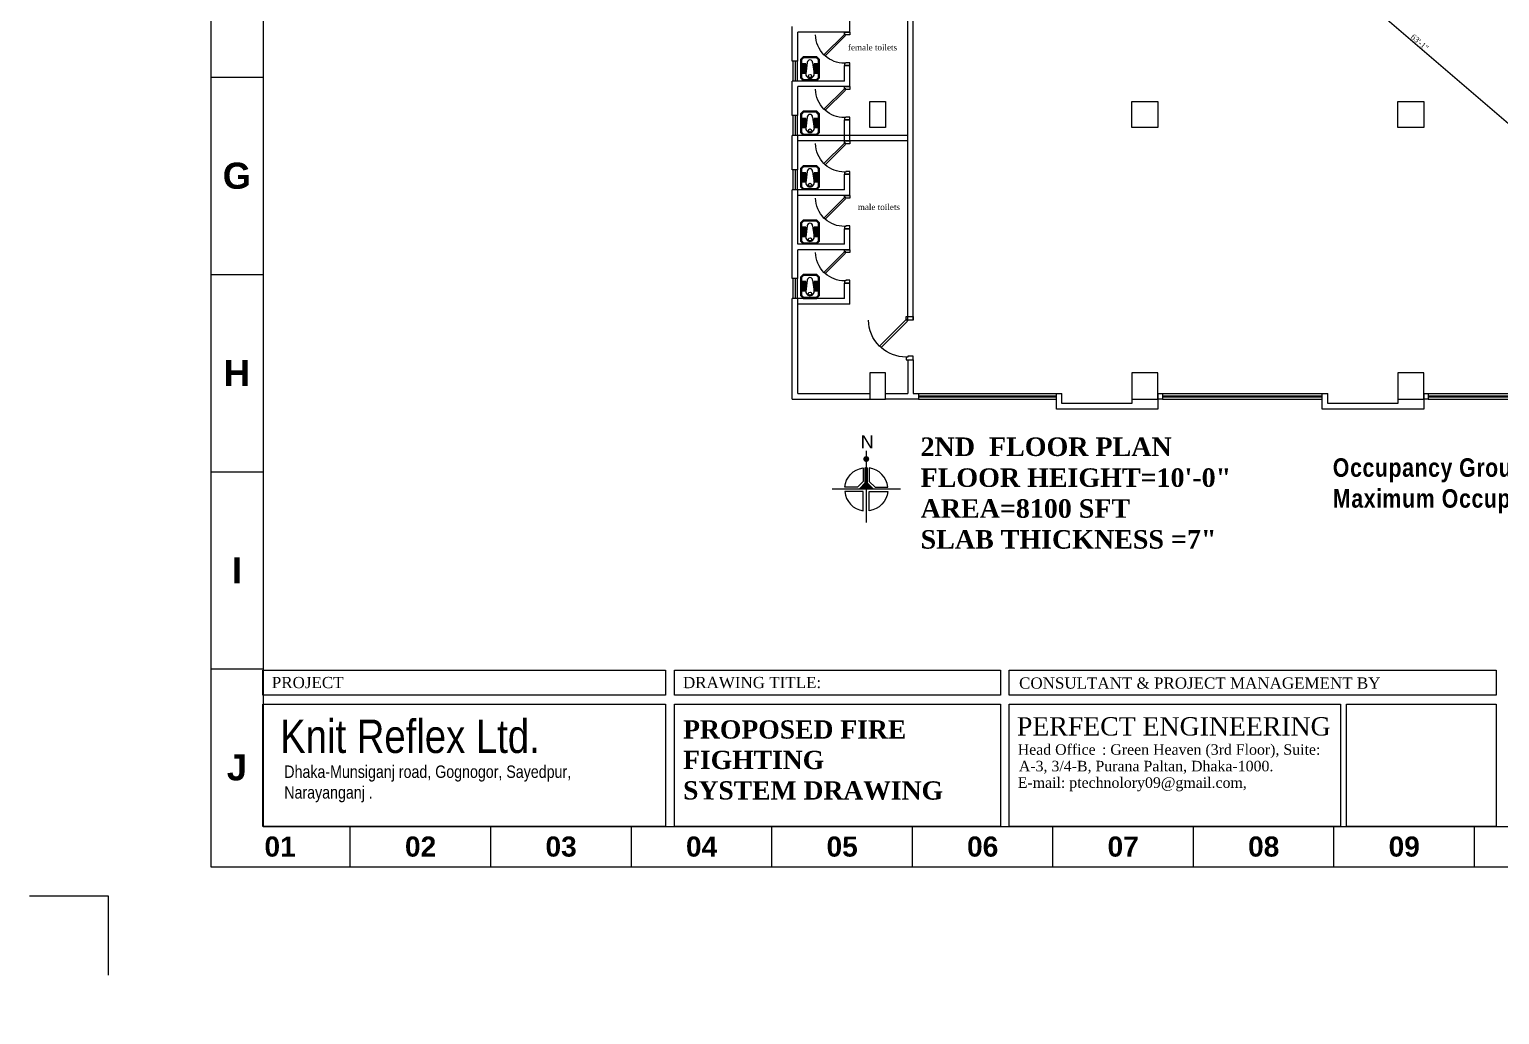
# Model space of a CAD drawing. Header units: inches. Extents: x -98933 to 1585249, y -3352739 to 192771.
# Drawn here: x 26829 to 28154, y 49123 to 50010 of the extents above; entities that cross this region are included whole.
import ezdxf

# ---------------------------------------------------------------- set-up
doc = ezdxf.new("R2010")
doc.units = ezdxf.units.IN
doc.header["$MEASUREMENT"] = 0
doc.header["$PDMODE"] = 35
doc.layers.get('0').update_dxf_attribs({"lineweight": 0})
doc.layers.get('Defpoints').update_dxf_attribs({"lineweight": 0})
for name, color, linetype, lineweight in [('A-Text', 7, 'Continuous', 0), ('COLUMN-2', 102, 'Continuous', 0), ('DIM.', 251, 'Continuous', 5), ('DIM_WORKING', 7, 'Continuous', 0), ('DOOR', 222, 'Continuous', 0), ('FURNITURE', 144, 'Continuous', 0), ('illustr-TOILET FIXTURE', 252, 'Continuous', 0), ('Inline', 7, 'Continuous', 0), ('Layer1', 134, 'Continuous', 0), ('Outline', 7, 'Continuous', 0), ('PROJ NAME', 7, 'Continuous', 0), ('Scale', 7, 'Continuous', 0), ('Scale_Text', 7, 'Continuous', 0), ('Text', 7, 'Continuous', 0), ('TEXT_TITLEBOX', 7, 'Continuous', 13), ('Titelblk', 7, 'Continuous', 25), ('TITLE', 7, 'Continuous', 20), ('wall', 7, 'Continuous', 0), ('WALL (I)', 7, 'Continuous', 0), ('window', 140, 'Continuous', 0)]:
    doc.layers.add(name, color=color, linetype=linetype, lineweight=lineweight)
doc.styles.add('ARIAL', font='times.ttf')
doc.styles.add('MONOTEXT', font='txt')
doc.styles.add('REG', font='times.ttf')
doc.styles.add('RS', font='arial.ttf')
doc.styles.add('SHT-TEXT-1', font='times.ttf', dxfattribs={"height": 12})
doc.styles.get("Standard").update_dxf_attribs({"font": 'arialbd.ttf', "height": 24})
doc.styles.add('TEXT', font='arial.ttf')
doc.dimstyles.new('Dim-Pres', dxfattribs={"dimtxt": 5.5, "dimasz": 2, "dimexe": 1.5, "dimexo": 1.5, "dimgap": 1, "dimtad": 3, "dimdec": 0, "dimzin": 3, "dimdsep": 46, "dimlunit": 4, "dimtxsty": 'REG', "dimblk": 'point', "dimcen": 2, "dimclrd": 256, "dimclre": 256, "dimclrt": 7, "dimadec": 0, "dimazin": 0, "dimtfac": 0.75, "dimtdec": 0, "dimtmove": 1, "dimatfit": 3, "dimldrblk": 'point', "dimfxl": 0, "dimtolj": 1, "dimtzin": 0, "dimlwd": -1, "dimlwe": -1, "dimarcsym": 1})

# ---------------------------------------------------------------- blocks, each defined once
blk = doc.blocks.new('30 door')
at = {"layer": 'DOOR', "color": 7}
blk.add_lwpolyline([(-5, 28), (-5, 30), (0, 30), (0, 27.5), (-3.8, 27.5), (-3.8, 28), (-5, 28, 0.181643), (-22.3, 21.4), (-23.4, 20.4), (-5, 2), (-5, 0), (0, 0), (0, 2.5), (-3.8, 2.5), (-3.8, 2), (-5, 2), (-3.9, 3.1), (-22.3, 21.4), (-23.4, 20.4, 0.194724), (-31, 2.4, 0.196084)], format="xyb", dxfattribs=at)
blk = doc.blocks.new('HGJGHJ')
at = {"layer": 'FURNITURE', "linetype": 'Continuous'}
for p, q in [((30654.4, 4929), (30652, 4926.6)), ((30654.8, 4928), (30652.9, 4926.2)), ((30654.4, 4929), (30671.6, 4929)), ((30654.8, 4928), (30671.3, 4928)), ((30658.7, 4928), (30667.3, 4928)), ((30658.7, 4924.4), (30658.7, 4928)), ((30658.7, 4928), (30658.7, 4924.4)), ((30659.6, 4928), (30659.6, 4924.4)), ((30660.6, 4928), (30660.6, 4924.4)), ((30661.6, 4928), (30661.6, 4924.4)), ((30662.5, 4928), (30662.5, 4924.4)), ((30663.5, 4928), (30663.5, 4924.4)), ((30664.4, 4928), (30664.4, 4924.4)), ((30665.4, 4928), (30665.4, 4924.4)), ((30666.4, 4928), (30666.4, 4924.4)), ((30667.3, 4928), (30667.3, 4924.4)), ((30671.3, 4928), (30673.1, 4926.2)), ((30671.6, 4929), (30674.1, 4926.6)), ((30652, 4914.8), (30652, 4926.6)), ((30654.4, 4912.4), (30652, 4914.8)), ((30652.9, 4915.2), (30652.9, 4926.2)), ((30654.8, 4913.4), (30652.9, 4915.2)), ((30657.5, 4923.1), (30667.7, 4924.5)), ((30657.5, 4918.3), (30667.7, 4916.9)), ((30667.3, 4924.4), (30658.7, 4924.4)), ((30658.7, 4917), (30667.3, 4917)), ((30658.7, 4913.4), (30658.7, 4917)), ((30658.7, 4917), (30658.7, 4913.4)), ((30659.6, 4917), (30659.6, 4913.4)), ((30660.6, 4917), (30660.6, 4913.4)), ((30661.6, 4917), (30661.6, 4913.4)), ((30662.5, 4917), (30662.5, 4913.4)), ((30663.5, 4917), (30663.5, 4913.4)), ((30664.4, 4917), (30664.4, 4913.4)), ((30665.4, 4917), (30665.4, 4913.4)), ((30666.4, 4917), (30666.4, 4913.4)), ((30667.3, 4917), (30667.3, 4913.4)), ((30673.1, 4915.2), (30671.3, 4913.4)), ((30674.1, 4914.8), (30671.6, 4912.4)), ((30673.1, 4926.2), (30673.1, 4915.2)), ((30674.1, 4926.6), (30674.1, 4914.8)), ((30671.6, 4912.4), (30654.4, 4912.4)), ((30671.3, 4913.4), (30654.8, 4913.4)), ((30667.3, 4913.4), (30658.7, 4913.4))]:
    blk.add_line(p, q, dxfattribs=at)
blk.add_circle((30669.6, 4920.8), 1.4, dxfattribs=at)
for centre, radius, start, end in [((30657.5, 4920.7), 2.4, 90, 270), ((30667.7, 4920.7), 3.77, 269.8864, 90.1136)]:
    blk.add_arc(centre, radius, start, end, dxfattribs=at)
blk = doc.blocks.new('dot')
at = {"color": 4}
for p, q in [((-1.5, 0), (1.5, 0)), ((0, 1.5), (0, -1.5))]:
    blk.add_line(p, q, dxfattribs=at)
at = {"color": 6, "const_width": 0.5}
blk.add_lwpolyline([(-0.25, 0, 1), (0.25, 0, 1)], format="xyb", close=True, dxfattribs=at)
blk = doc.blocks.new('point')
blk.add_blockref('dot', (0, 0))
blk = doc.blocks.new('*D406')
at = {"layer": 'Defpoints', "color": 0, "ltscale": 30, "transparency": 16777216}
for p in [(27677.5, 50371.2), (27751.5, 50383.2), (27751.5, 21807.6)]:
    blk.add_point(p, dxfattribs=at)
at = {"layer": 'Layer1', "ltscale": 30, "transparency": 16777216}
for p, q in [((27677.5, 50379.2), (27677.5, 50384.7)), ((27751.5, 50379.2), (27751.5, 50384.7)), ((27679.5, 50383.2), (27749.5, 50383.2))]:
    blk.add_line(p, q, dxfattribs=at)
at = {"layer": 'Layer1', "ltscale": 30, "transparency": 16777216, "xscale": 2, "yscale": 2, "zscale": 2, "rotation": 180}
blk.add_blockref('point', (27677.5, 50383.2), dxfattribs=at)
at = {"layer": 'Layer1', "ltscale": 30, "transparency": 16777216, "xscale": 2, "yscale": 2, "zscale": 2}
blk.add_blockref('point', (27751.5, 50383.2), dxfattribs=at)
at = {"layer": 'Layer1', "color": 7, "ltscale": 30, "transparency": 16777216, "insert": (27714.5, 50386.8), "char_height": 5, "attachment_point": 5, "style": 'REG'}
blk.add_mtext('\\A1;6\'-2"', dxfattribs=at)
blk = doc.blocks.new('*D558')
at = {"layer": 'Defpoints', "color": 0, "ltscale": 30, "transparency": 16777216}
for p in [(27750.4, 50193.8), (28366.8, 49749.3), (28325, 49700.7)]:
    blk.add_point(p, dxfattribs=at)
at = {"layer": 'Layer1', "ltscale": 30, "transparency": 16777216}
for p, q in [((27789.5, 50239.4), (27793.1, 50243.6)), ((27793.7, 50241.2), (28365.3, 49750.6)), ((28364.2, 49746.3), (28367.8, 49750.5))]:
    blk.add_line(p, q, dxfattribs=at)
at = {"layer": 'Layer1', "ltscale": 30, "transparency": 16777216, "xscale": 2, "yscale": 2, "zscale": 2}
for p, rotation in [((27792.1, 50242.5), 139.3658332885527), ((28366.8, 49749.3), 319.3658332885527)]:
    blk.add_blockref('point', p, dxfattribs=dict(at, rotation=rotation))
at = {"layer": 'Layer1', "color": 7, "ltscale": 30, "transparency": 16777216, "insert": (28081.8, 49998.6), "char_height": 5, "attachment_point": 5, "rotation": 319.3658, "style": 'REG'}
blk.add_mtext('\\A1;63\'-1"', dxfattribs=at)
blk = doc.blocks.new('PAGE')
at = {"layer": 'Inline', "color": 252, "lineweight": 15}
blk.add_lwpolyline([(178051640.63, 22656441.11), (178051640.63, 22657235.79), (178050505.36, 22657235.79), (178050505.36, 22656441.11)], close=True, dxfattribs=at)
at = {"layer": 'Outline', "color": 252, "lineweight": 15}
blk.add_line((178050483.42, 22656424.24), (178051662.57, 22656424.24), dxfattribs=at)
blk.add_lwpolyline([(178050483.42, 22657252.66), (178050483.42, 22656424.24)], dxfattribs=at)
at = {"layer": 'Scale', "color": 252, "lineweight": 9}
for p, q in [((178050483.42, 22656755.67), (178050505.36, 22656755.67)), ((178050483.42, 22656672.88), (178050505.36, 22656672.88)), ((178050483.42, 22656590.1), (178050505.36, 22656590.1)), ((178050483.42, 22656507.32), (178050505.36, 22656507.32)), ((178050542.02, 22656424.24), (178050542.02, 22656441.11)), ((178050601.02, 22656424.24), (178050601.02, 22656441.11)), ((178050660.01, 22656424.24), (178050660.01, 22656441.11)), ((178050719.01, 22656424.24), (178050719.01, 22656441.11)), ((178050778.01, 22656424.24), (178050778.01, 22656441.11)), ((178050837.01, 22656424.24), (178050837.01, 22656441.11)), ((178050896, 22656424.24), (178050896, 22656441.11)), ((178050955, 22656424.24), (178050955, 22656441.11)), ((178051014, 22656424.24), (178051014, 22656441.11))]:
    blk.add_line(p, q, dxfattribs=at)
at = {"layer": 'Scale_Text', "color": 252, "lineweight": 13, "attachment_point": 5}
for s, insert, char_height, width in [('G', (178050494.39, 22656714.27), 10.97, 8.3603), ('H', (178050494.39, 22656631.49), 10.97, 8.3603), ('I', (178050494.39, 22656548.71), 10.97, 8.3603), ('J', (178050494.39, 22656465.93), 10.97, 8.3603), ('01', (178050512.52, 22656432.67), 8.435, 2.5102), ('02', (178050571.52, 22656432.67), 8.435, 2.5102), ('03', (178050630.51, 22656432.67), 8.435, 2.5102), ('04', (178050689.51, 22656432.67), 8.435, 2.5102), ('05', (178050748.51, 22656432.67), 8.435, 2.5102), ('06', (178050807.51, 22656432.67), 8.435, 2.5102), ('07', (178050866.5, 22656432.67), 8.435, 2.5102), ('08', (178050925.5, 22656432.67), 8.435, 2.5102), ('09', (178050984.5, 22656432.67), 8.435, 2.5102)]:
    blk.add_mtext(s, dxfattribs=dict(at, insert=insert, char_height=char_height, width=width))
blk = doc.blocks.new('Title')
at = {"layer": 'Defpoints', "color": 1, "ltscale": 10}
blk.add_lwpolyline([(-102338.3, -88042.4), (-102338.3, -87942.4), (-102438.3, -87942.4)], dxfattribs=at)
at = {"layer": 'Titelblk', "color": 3, "linetype": 'Continuous', "lineweight": 0, "xscale": 3.014611567961765, "yscale": 3.014611567959946, "zscale": 3.014611567966516}
blk.add_blockref('PAGE', (-536855255.8, -68388224), dxfattribs=at)

msp = doc.modelspace()

# ---------------------------------------------------------------- hatches: boundary and pattern name
at = {"layer": 'DOOR'}
h = msp.add_hatch(dxfattribs=at)
h.set_pattern_fill('ANSI31', scale=0.7, style=0)
h.set_pattern_definition([(45, (28801.53851, 56038.432015), (-0.0618718434, 0.0618718434), [])])
h.paths.add_polyline_path([(27584.15, 49601.68), (27584.15, 49615.37, 0.0109633), (27583.21, 49615.39), (27583.21, 49596.47), (27589.36, 49596.47)])
h.paths.add_polyline_path([(27583.21, 49615.39, 0.0109633), (27582.27, 49615.37), (27582.27, 49601.68), (27577.05, 49596.47), (27583.21, 49596.47)])

# ---------------------------------------------------------------- linework, layer by layer
at = {"layer": 'A-Text', "color": 7, "const_width": 2.64}
msp.add_lwpolyline([(27584.52, 49623.16, -1), (27581.89, 49623.16, -1)], format="xyb", close=True, dxfattribs=at)
at = {"layer": 'COLUMN-2', "color": 7}
for points in [[(27586.51, 49945.17), (27600.51, 49945.17), (27600.51, 49921.67), (27586.51, 49921.67)], [(27822.51, 49945.17), (27846.01, 49945.17), (27846.01, 49921.67), (27822.51, 49921.67)], [(28062.01, 49945.17), (28085.51, 49945.17), (28085.51, 49921.67), (28062.01, 49921.67)], [(27586.51, 49677.17), (27600.51, 49677.17), (27600.51, 49700.67), (27586.51, 49700.67)], [(27822.51, 49677.17), (27846.01, 49677.17), (27846.01, 49700.67), (27822.51, 49700.67)], [(28062.01, 49677.17), (28085.51, 49677.17), (28085.51, 49700.67), (28062.01, 49700.67)]]:
    msp.add_lwpolyline(points, close=True, dxfattribs=at)
at = {"layer": 'DIM_WORKING', "color": 7, "ltscale": 30}
for p, q in [((27620.51, 49712.44), (27620.51, 49682.17)), ((27625.51, 49712.44), (27625.51, 49682.17)), ((27846.01, 49682.17), (27846.01, 49668.17)), ((28085.51, 49682.17), (28085.51, 49668.17)), ((27822.51, 49677.17), (27822.51, 49673.17)), ((28062.01, 49677.17), (28062.01, 49673.17))]:
    msp.add_line(p, q, dxfattribs=at)
at = {"layer": 'DOOR', "color": 7}
for points in [[(27583.21, 49630.68), (27583.21, 49566.05)], [(27614.07, 49595.87), (27552.34, 49595.87)]]:
    msp.add_lwpolyline(points, dxfattribs=at)
for points in [[(27577.05, 49596.47), (27582.27, 49601.68), (27582.27, 49601.68), (27582.27, 49615.37, -0.0219293), (27584.15, 49615.37), (27584.15, 49615.37), (27584.15, 49601.68), (27589.36, 49596.47)], [(27580.51, 49615.2), (27580.51, 49615.2), (27580.51, 49602.93), (27575.29, 49597.71), (27563.77, 49597.71), (27563.77, 49597.71, -0.3473795)], [(27585.91, 49602.93), (27591.12, 49597.71), (27602.64, 49597.71), (27602.64, 49597.71, 0.3473795), (27585.91, 49615.2), (27585.91, 49615.2)]]:
    msp.add_lwpolyline(points, format="xyb", close=True, dxfattribs=at)
for points in [[(27563.77, 49594.02, 0.3473795), (27580.51, 49576.54), (27580.51, 49594.02), (27563.77, 49594.02)], [(27602.64, 49594.02, -0.3473795), (27585.91, 49576.54), (27585.91, 49594.02), (27602.64, 49594.02)]]:
    msp.add_lwpolyline(points, format="xyb", dxfattribs=at)
at = {"layer": 'TEXT_TITLEBOX'}
for p, q in [((27039.73, 49410.39), (27039.73, 49433.06)), ((27039.73, 49433.06), (27402.39, 49433.06)), ((27402.39, 49433.06), (27402.39, 49410.39)), ((27410.35, 49410.39), (27410.35, 49433.06)), ((27410.35, 49433.06), (27704.06, 49433.06)), ((27704.06, 49433.06), (27704.06, 49410.39)), ((27712.02, 49410.39), (27712.02, 49433.06)), ((27712.02, 49433.06), (28150.79, 49433.06)), ((28150.79, 49433.06), (28150.79, 49410.39)), ((27402.39, 49410.39), (27039.73, 49410.39)), ((27704.06, 49410.39), (27410.35, 49410.39)), ((28150.79, 49410.39), (27712.02, 49410.39)), ((27039.73, 49292.09), (27039.73, 49402.44)), ((27039.73, 49402.44), (27402.39, 49402.44)), ((27402.39, 49402.44), (27402.39, 49292.09)), ((27410.35, 49292.09), (27410.35, 49402.44)), ((27410.35, 49402.44), (27704.09, 49402.44)), ((27704.09, 49402.44), (27704.09, 49292.09)), ((27712.04, 49292.09), (27712.04, 49402.44)), ((27712.04, 49402.44), (28010.46, 49402.44)), ((28010.46, 49402.44), (28010.46, 49292.09)), ((28015.89, 49292.09), (28015.89, 49402.44)), ((28015.89, 49402.44), (28150.83, 49402.44)), ((28150.83, 49402.44), (28150.83, 49292.09)), ((27402.39, 49292.09), (27039.73, 49292.09)), ((27704.09, 49292.09), (27410.35, 49292.09)), ((28010.46, 49292.09), (27712.04, 49292.09)), ((28150.83, 49292.09), (28015.89, 49292.09))]:
    msp.add_line(p, q, dxfattribs=at)
at = {"layer": 'WALL (I)', "color": 7, "ltscale": 30}
for p, q in [((27620.51, 49748.44), (27620.51, 50101.02)), ((27625.51, 49748.44), (27625.51, 50100.79)), ((27568.51, 50007.67), (27568.51, 50026.67)), ((27516.51, 49981.67), (27516.51, 50012.67)), ((27521.51, 49981.67), (27521.51, 50007.67)), ((27568.51, 50007.67), (27521.7, 50007.67)), ((27521.51, 49981.67), (27516.51, 49981.67)), ((27563.51, 49963.67), (27563.51, 49977.67)), ((27568.51, 49977.67), (27563.51, 49977.67)), ((27568.51, 49958.67), (27568.51, 49977.67)), ((27563.51, 49963.67), (27516.51, 49963.67)), ((27516.51, 49932.67), (27516.51, 49963.67)), ((27521.51, 49932.67), (27521.51, 49958.67)), ((27568.51, 49958.67), (27521.7, 49958.67)), ((27521.51, 49932.67), (27516.51, 49932.67)), ((27568.51, 49928.67), (27563.51, 49928.67)), ((27563.51, 49909.67), (27563.51, 49928.67)), ((27568.51, 49909.67), (27568.51, 49928.67)), ((27620.7, 49914.67), (27516.51, 49914.67)), ((27516.51, 49883.67), (27516.51, 49914.67)), ((27521.51, 49883.67), (27521.51, 49914.67)), ((27620.7, 49909.67), (27521.7, 49909.67)), ((27521.51, 49883.67), (27516.51, 49883.67)), ((27568.51, 49879.67), (27563.51, 49879.67)), ((27563.51, 49865.67), (27563.51, 49879.67)), ((27568.51, 49860.67), (27568.51, 49879.67)), ((27563.51, 49865.67), (27516.51, 49865.67)), ((27516.51, 49785.67), (27516.51, 49865.67)), ((27521.51, 49816.67), (27521.51, 49865.67)), ((27568.51, 49860.67), (27521.7, 49860.67)), ((27563.51, 49816.67), (27563.51, 49830.67)), ((27568.51, 49830.67), (27563.51, 49830.67)), ((27568.51, 49811.67), (27568.51, 49830.67)), ((27563.51, 49816.67), (27521.7, 49816.67)), ((27521.51, 49785.67), (27521.51, 49811.67)), ((27568.51, 49811.67), (27521.7, 49811.67)), ((27521.51, 49785.67), (27516.51, 49785.67)), ((27563.51, 49767.67), (27563.51, 49781.67)), ((27568.51, 49781.67), (27563.51, 49781.67)), ((27568.51, 49762.67), (27568.51, 49781.67)), ((27563.51, 49767.67), (27516.51, 49767.67)), ((27516.51, 49677.17), (27516.51, 49767.67)), ((27521.51, 49682.17), (27521.51, 49767.67)), ((27568.51, 49762.67), (27521.7, 49762.67)), ((27620.51, 49748.44), (27625.51, 49748.44)), ((27620.51, 49712.44), (27625.51, 49712.44)), ((27521.51, 49682.17), (27586.51, 49682.17)), ((27600.51, 49682.17), (27620.51, 49682.17)), ((27625.51, 49682.17), (27630.12, 49682.17)), ((27630.12, 49682.17), (27630.12, 49677.17)), ((27754.51, 49668.17), (27754.51, 49682.17)), ((27754.51, 49682.17), (27759.51, 49682.17)), ((27759.51, 49673.17), (27759.51, 49682.17)), ((27846.01, 49682.17), (27850.01, 49682.17)), ((27850.01, 49682.17), (27850.01, 49677.17)), ((27994.01, 49668.17), (27994.01, 49682.17)), ((27994.01, 49682.17), (27999.01, 49682.17)), ((27999.01, 49673.17), (27999.01, 49682.17)), ((28085.51, 49682.17), (28089.51, 49682.17)), ((28089.51, 49682.17), (28089.51, 49677.17)), ((27516.51, 49677.17), (27586.51, 49677.17)), ((27630.12, 49677.17), (27600.51, 49677.17)), ((27822.51, 49673.17), (27759.51, 49673.17)), ((27850.01, 49677.17), (27846.01, 49677.17)), ((28062.01, 49673.17), (27999.01, 49673.17)), ((28089.51, 49677.17), (28085.51, 49677.17)), ((27846.01, 49668.17), (27754.51, 49668.17)), ((28085.51, 49668.17), (27994.01, 49668.17))]:
    msp.add_line(p, q, dxfattribs=at)
at = {"layer": 'window', "color": 7, "ltscale": 30}
for p, q in [((27517.01, 49981.67), (27517.01, 49963.67)), ((27519.01, 49981.67), (27519.01, 49963.67)), ((27521.01, 49981.67), (27521.01, 49963.67)), ((27517.01, 49932.67), (27517.01, 49914.67)), ((27519.01, 49932.67), (27519.01, 49914.67)), ((27521.01, 49932.67), (27521.01, 49914.67)), ((27517.01, 49883.67), (27517.01, 49865.67)), ((27519.01, 49883.67), (27519.01, 49865.67)), ((27521.01, 49883.67), (27521.01, 49865.67)), ((27517.01, 49785.67), (27517.01, 49767.67)), ((27519.01, 49785.67), (27519.01, 49767.67)), ((27521.01, 49785.67), (27521.01, 49767.67)), ((27630.12, 49682.17), (27754.51, 49682.17)), ((27850.01, 49682.17), (27994.01, 49682.17)), ((28089.51, 49682.17), (28233.51, 49682.17)), ((27630.12, 49680.17), (27754.51, 49680.17)), ((27630.12, 49679.17), (27754.51, 49679.17)), ((27630.12, 49677.17), (27754.51, 49677.17)), ((27850.01, 49680.17), (27994.01, 49680.17)), ((27850.01, 49679.17), (27994.01, 49679.17)), ((27850.01, 49677.17), (27994.01, 49677.17)), ((28089.51, 49680.17), (28233.51, 49680.17)), ((28089.51, 49679.17), (28233.51, 49679.17)), ((28089.51, 49677.17), (28233.51, 49677.17))]:
    msp.add_line(p, q, dxfattribs=at)

# ---------------------------------------------------------------- block references
at = {"layer": 'illustr-TOILET FIXTURE', "color": 7, "rotation": 270}
for p in [(22611.8, 80637.72), (22611.8, 80588.72), (22611.8, 80539.72), (22611.8, 80490.72), (22611.8, 80441.72)]:
    msp.add_blockref('HGJGHJ', p, dxfattribs=at)
at = {"layer": 'TITLE', "xscale": 0.7117836411130156, "yscale": 0.7117836411130156, "zscale": 0.7117836352222188}
msp.add_blockref('Title', (99743.22, 111825.49), dxfattribs=at)
at = {"layer": 'wall', "color": 7, "xscale": -1, "rotation": 180}
for p in [(27568.51, 50007.67), (27568.51, 49958.67), (27568.51, 49909.67), (27568.51, 49860.67), (27568.51, 49811.67)]:
    msp.add_blockref('30 door', p, dxfattribs=at)
at = {"layer": 'wall', "color": 7, "xscale": -1.30000000000291, "yscale": 1.30000000000291, "zscale": 1.3, "rotation": 180}
msp.add_blockref('30 door', (27625.51, 49751.44), dxfattribs=at)

# ---------------------------------------------------------------- texts
at = {"color": 7, "char_height": 16.6905, "attachment_point": 4}
for s, insert, width in [('{\\fTimes New Roman|b1|i0|c0|p18;2ND  FLOOR PLAN \\PFLOOR HEIGHT=10\'-0"\\PAREA=8100 SFT \\PSLAB THICKNESS =7"}', (27632.17, 49592.39), 651.8949), ('{\\fArial Narrow|b1|i0|c0|p34;\\T1.05;Occupancy Group G\\PMaximum Occupant Load=200\\P\\P\\fStaccato222 BT|b0|i0|c0|p66;\\T1;\\P\\fRomantic|b0|i0|c2|p2;\\H0.5455x;  }', (28003.51, 49561.14), 512.5918)]:
    msp.add_mtext(s, dxfattribs=dict(at, insert=insert, width=width))
at = {"color": 7, "insert": (27418.21, 49351.97), "char_height": 16.4619, "width": 234.5372, "attachment_point": 4, "rotation": 359.97233}
msp.add_mtext('\\pt2106;{\\fTimes New Roman|b1|i0|c0|p18;\\C256;PROPOSED FIRE  FIGHTING  \\PSYSTEM DRAWING }', dxfattribs=at)
at = {"layer": 'A-Text', "color": 7, "insert": (27584.04, 49632.79), "char_height": 11.71, "attachment_point": 2, "rotation": 180, "style": 'RS'}
msp.add_mtext('N', dxfattribs=at)
at = {"layer": 'DIM.', "color": 5, "lineweight": 13, "insert": (27172.12, 49348.13), "char_height": 30.1016, "width": 815.3795, "attachment_point": 5, "style": 'TEXT'}
msp.add_mtext('{\\fArial Narrow|b0|i0|c0|p34;Knit Reflex Ltd.\\C256;\\P\\pt11.29893;\\fSwis721 BT|b1|i0|c0|p34;\\C7; }', dxfattribs=at)
at = {"layer": 'PROJ NAME', "color": 7, "style": 'ARIAL'}
for s, p in [('female toilets', (27566.7, 49991.25)), ('male toilets', (27575.6, 49847.46))]:
    msp.add_text(s, height=5.4164, dxfattribs=at).set_placement(p)
at = {"layer": 'Text', "color": 56, "insert": (27058.9, 49330.52), "char_height": 11.1804, "width": 428.5963, "attachment_point": 4, "style": 'MONOTEXT'}
msp.add_mtext('{\\fArial Narrow|b0|i0|c0|p34;\\C7;Dhaka-Munsiganj road, Gognogor, Sayedpur, \\PNarayanganj .}', dxfattribs=at)
at = {"layer": 'TEXT_TITLEBOX', "lineweight": 25, "style": 'SHT-TEXT-1'}
for s, height, p in [('PROJECT', 10.131, (27047.68, 49416.77)), ('DRAWING TITLE:', 10.1308, (27418.07, 49416.77)), ('CONSULTANT & PROJECT MANAGEMENT BY', 10.1308, (27720.87, 49416.29))]:
    msp.add_text(s, height=height, dxfattribs=at).set_placement(p)
at = {"layer": 'TEXT_TITLEBOX', "color": 1, "lineweight": 25, "style": 'SHT-TEXT-1'}
msp.add_text('PERFECT ENGINEERING', height=16.5502, dxfattribs=at).set_placement((27718.95, 49374.08))
at = {"layer": 'TEXT_TITLEBOX', "color": 7, "lineweight": 25, "style": 'SHT-TEXT-1'}
for s, p in [('Head Office', (27719.65, 49356.76)), (': Green Heaven (3rd Floor), Suite:', (27795.57, 49356.76)), ('A-3, 3/4-B, Purana Paltan, Dhaka-1000.', (27720.69, 49341.86)), ('E-mail: ptechnolory09@gmail.com,', (27719.67, 49326.97))]:
    msp.add_text(s, height=9.4572, dxfattribs=at).set_placement(p)

# ---------------------------------------------------------------- dimensions: what is measured, and where the dimension line sits
at = {"layer": 'Layer1', "ltscale": 30}
dim = msp.add_linear_dim(base=(27751.51, 50383.22), p1=(27677.51, 50371.17), p2=(27751.51, 21807.59), dimstyle='Dim-Pres', override={"dimtxt": 5, "dimfxl": 4, "dimfxlon": 1}, dxfattribs=at)
dim.commit()
dim.dimension.update_dxf_attribs({"geometry": '*D406', "text_midpoint": (27714.51, 50386.77)})
at = {"layer": 'Layer1', "color": 1, "ltscale": 30}
dim = msp.add_aligned_dim(p1=(27750.37, 50193.79), p2=(28325.01, 49700.67), distance=64.14, dimstyle='Dim-Pres', override={"dimtxt": 5, "dimfxl": 4, "dimfxlon": 1}, dxfattribs=at)
dim.commit()
dim.dimension.update_dxf_attribs({"geometry": '*D558', "text_midpoint": (28081.77, 49998.59)})

doc.saveas('drawing.dxf')
